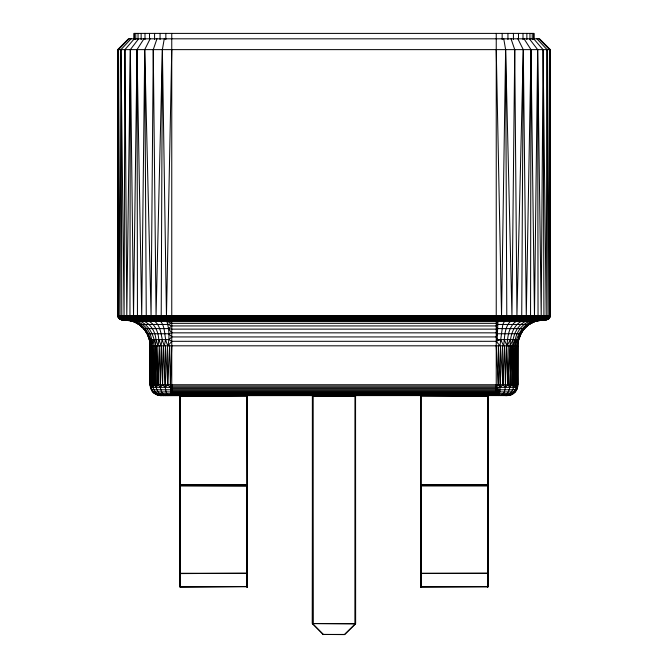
<?xml version="1.0" encoding="UTF-8"?>
<svg xmlns="http://www.w3.org/2000/svg" width="668" height="668" viewBox="0 0 668 668"><rect width="100%" height="100%" fill="white"/><g stroke="black" fill="none" stroke-linecap="round" stroke-linejoin="round"><path stroke-width="1" d="M247.402 485.878L179.942 485.611L180.143 586.938L180.143 485.411L246.935 485.411L247.402 485.878L246.935 485.344L247.469 484.801L179.876 484.801L179.942 395.84L180.418 395.573L180.418 587.013L247.402 586.738L246.935 587.013L246.935 395.573L247.469 396.107L179.876 396.107M421.065 485.411L487.582 485.344L488.124 484.801L420.531 484.801L421.065 485.344L420.798 586.938L487.857 586.938L487.857 395.64L488.124 396.107L420.598 395.84L421.065 395.573L421.065 587.013L420.531 586.471L420.598 573.269L420.798 586.938L488.124 586.471M421.065 586.855L420.531 586.471L420.798 586.938L420.531 573.269L488.124 573.269L488.124 485.878L487.582 485.344L488.058 485.068L488.058 395.84L487.857 485.269L420.598 485.068L420.598 395.84L421.065 395.573L420.598 395.84L488.058 396.107L487.582 395.573M545.764 319.855L548.445 319.095L550.04 317.066L549.338 315.53L549.497 49.624L538.842 38.811M545.99 319.855L122.01 319.855L119.555 319.095L117.81 316.565L118.503 49.624L129.158 38.811M129.959 315.53L130.335 49.624L138.618 38.811M500.841 395.573C505.066 394.22 505.167 388.459 505.451 384.751L504.515 345.815L502.92 384.751L500.232 387.34L498.27 384.751L498.361 345.815L500.29 384.751L499.781 391.924L498.261 395.573M503.129 395.573C508.164 395.047 509.993 389.093 510.026 384.751L510.143 345.815C509.901 335.812 513.725 323.187 524.355 320.047C528.73 319.738 533.081 320.164 537.456 319.855C524.463 321.609 517.107 333.883 514.97 345.815C514.001 334.25 522.042 322.026 533.815 320.047M530.542 315.53L531.002 49.624L524.046 38.811M134.293 38.811L124.924 49.624L124.064 315.53L120.941 49.624L131.112 38.811M507.054 395.573L160.946 395.573C156.554 395.606 152.354 392.709 150.834 388.592L151.653 384.751L151.778 345.815M161.213 315.53L162.374 49.624L164.253 38.811M500.29 384.751L500.457 345.815L502.92 384.751L505.317 387.34L507.83 384.751L510.143 345.815L512.991 339.603L514.652 333.749L517.316 328.606L520.823 324.456L524.973 321.542L529.515 320.047M517.992 342.266C518.468 337.223 521.274 332.731 524.029 328.606C519.98 333.441 517.725 339.503 517.867 345.815L517.867 384.751C518.001 390.663 512.615 395.873 506.711 395.573C511.254 395.322 515.07 391.707 516.055 387.34L515.195 384.751L515.312 345.815M536.888 38.811L547.059 49.624L546.199 315.53L543.076 49.624L533.707 38.811M180.418 586.855L179.876 586.471L180.143 586.938L179.942 573.269L180.143 586.938L247.469 586.471M521.733 315.53L523.278 49.624L517.867 38.811M517.516 343.744L517.7 384.751C517.909 389.995 513.6 394.922 508.356 395.489L159.644 395.489L161.021 395.573L155.92 394.329L152.045 390.897L151.118 387.34L151.06 345.815L151.653 384.751C153.732 389.26 155.778 395.222 161.706 395.573L158.358 395.256L153.774 392.851L150.442 387.34L150.133 345.815C150.776 332.088 138.585 319.788 124.899 319.855C139.278 318.828 151.31 331.829 151.436 345.815C154.007 333.332 143.002 320.615 130.544 319.855C145.232 318.093 154.174 332.931 155.193 345.815L155.995 384.751C155.945 389.436 158.617 395.281 163.877 395.573M539.176 319.922L540.955 319.855C527.937 320.724 516.807 332.664 517.541 345.815L517.191 384.751C518.527 390.555 512.381 395.581 506.97 395.573M156.963 38.811L153.264 49.624L151.068 315.53L144.722 49.624L150.133 38.811M150.525 339.603L150.208 386.054L150.317 343.744M168.419 395.573L166.524 393.652L165.171 387.34L165.48 345.815L167.71 384.751L171.759 388.592L496.24 388.592L500.056 389.778L496.24 390.897L171.759 390.897L170.574 391.924L152.847 391.924M512.991 339.603L512.005 384.751L509.826 387.34L507.83 384.751L508.256 345.815M511.037 38.811L514.736 49.624L511.938 315.53L505.626 49.624L503.747 38.811M155.995 384.751L156.462 345.815L157.974 384.751L156.22 387.34L154.258 384.751L153.774 345.815L153.081 387.34L154.258 384.751L155.193 345.815C158.825 333.858 148.722 318.026 135.303 319.855L136.222 320.047M510.026 384.751L511.538 345.815L512.005 384.751L513.483 387.34L514.226 345.815L515.195 384.751C512.598 388.751 511.529 394.972 505.718 395.573L507.505 395.489L506.294 395.573M550.19 316.565L117.81 316.565L117.685 49.624L128.498 38.811L539.502 38.811L550.315 49.624L550.315 315.53L548.862 318.77L545.088 319.855L498.027 320.047L497.142 339.603L496.24 341.306L171.759 341.306L169.062 339.603L149.448 339.603C147.352 331.253 141.198 324.289 133.049 321.425C143.344 324.865 149.983 335.194 150.459 345.815L150.809 384.751M516.347 384.751L516.94 345.815L517.191 384.751L516.055 387.34L516.222 345.815L515.195 384.751M503.321 319.855L503.931 315.53L496.24 316.056L171.759 316.056L166.783 316.565L161.823 315.53L156.997 316.565L152.229 315.53L147.712 316.565L143.294 315.53L139.245 316.565L135.328 315.53L131.888 316.565L128.607 315.53L125.893 316.565L123.355 315.53L121.451 316.565L119.747 315.53L117.96 317.066L120.44 319.095L122.854 319.855M171.759 49.624L166.457 315.53L162.374 49.624L156.061 315.53L153.264 49.624M505.451 384.751L506.436 345.815L507.83 384.751M151.653 384.751L152.688 345.815L152.805 384.751M140.965 320.047C154.016 317.759 161.305 335.219 157.857 345.815L157.974 384.751L160.337 387.34L161.564 345.815L162.549 384.751L160.337 387.34C160.871 390.58 162.157 395.064 165.965 395.573M171.759 345.815L170.407 384.751L171.083 395.573M513.926 315.53L513.567 318.402L512.682 319.83L496.24 319.362L167.033 319.58L166.775 315.53L171.759 316.056M516.832 339.603L516.564 345.815L517.976 339.603M157.974 384.751L159.744 345.815L160.17 384.751M165.079 384.751L163.485 345.815L162.549 384.751L165.171 387.34L167.71 384.751L169.639 345.815L170.407 384.751L171.759 386.054L496.24 386.054L498.27 384.751L496.24 345.815M504.173 339.603L507.054 345.815C507.505 336.472 509.083 322.285 520.03 319.855L512.005 320.047C504.148 325.742 504.808 337.131 503.639 345.815L500.716 339.603L502.804 324.456L505.133 320.047M523.278 315.53L522.735 318.402L521.115 319.855M531.653 315.53L530.943 318.402L528.822 319.855M538.75 315.53L537.89 318.402L535.344 319.855M546.282 319.83L548.002 319.362L549.555 317.993L550.056 315.53L550.315 49.624L117.685 49.624L117.718 316.056M544.303 315.53L543.335 318.402L540.462 319.855M312.541 395.807L355.635 396.107L355.359 395.64L355.309 624.004L344.588 634.441L323.028 634.441L344.588 634.6L355.635 623.561L355.56 395.84L355.092 395.573L355.092 623.945L355.56 623.561L312.365 623.561L312.365 396.107L312.908 395.573L312.908 623.945L323.412 634.6L312.365 623.561L312.641 395.64L312.908 623.945L312.44 623.561L355.476 623.945M548.127 315.53L547.084 318.402L543.977 319.855M517.391 387.34L517.767 345.815L517.867 384.751L150.133 384.751L150.233 345.815L150.442 387.34L517.558 387.34M526.342 326.527L528.655 324.456C522.059 329.666 517.892 337.34 517.541 345.815L517.767 344.045M153.865 339.603L153.03 345.815L151.937 339.603M517.541 345.815C518.067 332.363 529.223 319.78 543.109 319.855L537.139 320.047M159.393 320.047C166.624 326.594 163.259 337.941 168.002 345.815C169.614 337.398 169.238 328.155 166.399 320.047L146.509 320.047M180.143 573.595L247.469 573.269L179.876 573.269L180.418 573.269L180.418 485.611L179.942 485.611L180.418 485.344L179.876 484.801L180.143 485.269L180.143 395.64L179.942 396.107L180.418 395.573L179.942 395.84L179.942 485.068L180.418 485.344L179.942 485.611L179.942 586.738L180.418 587.013M180.418 395.64L180.143 396.107L247.202 395.64L247.402 573.461L246.935 573.269M247.402 573.269L246.935 573.645L247.402 573.461L247.202 485.411L247.202 586.938L247.402 485.611L246.935 485.611M488.058 573.269L420.598 573.461L420.798 395.64L420.598 396.107L421.065 395.64M488.058 396.107L487.582 395.84L488.124 396.107M487.857 484.801L487.582 586.855L488.058 586.738L488.058 485.611L420.731 485.586L420.598 586.738L421.065 587.013M165.53 339.603L164.361 345.815C160.362 337.465 162.157 324.924 152.705 320.047M162.165 339.603L160.946 345.815L159.042 339.603M247.202 395.64L247.469 396.107M487.857 396.107L487.857 395.64M487.857 485.878L487.857 485.411L488.124 485.878L420.531 485.878M520.764 333.749L497.226 333.749L496.24 332.839L497.376 328.606L496.24 325.934L497.56 324.456L528.972 324.456L534.951 321.425L529.39 324.08M518.268 341.306L521.349 332.839L524.305 328.606L497.376 328.606L496.24 329.132L171.759 329.132L168.369 328.606L143.971 328.606L144.054 329.132L143.695 328.606C147.544 333.549 150.375 339.453 150.459 345.815L149.448 339.603M518.552 339.603L497.142 339.603L496.24 336.939L497.226 333.749M180.026 521.249L180.143 485.411M420.798 573.595L420.798 485.411L420.798 573.269M515.162 339.603L512.807 345.815L513.742 384.751M312.44 396.107L312.908 395.64M247.269 485.093L179.942 485.068L247.402 485.068L247.202 396.107M487.916 485.093L421.065 485.269L420.598 484.801M507.054 345.815L510.394 339.603M179.942 485.878L180.418 485.611M420.598 485.878L421.065 485.611M180.068 573.269L179.876 485.878L247.469 485.878L247.202 485.411M143.954 38.811L136.998 49.624L133.525 315.53L130.335 49.624L126.795 315.53L124.924 49.624M549.948 316.565L549.497 49.624L547.985 315.53L547.059 49.624M496.24 387.34L498.27 384.751M168.002 345.815L171.759 341.306M142.919 327.913L139.028 324.456L167.802 324.456L171.759 323.337L496.24 323.337L497.785 321.542L534.5 321.542L543.109 319.855L539.41 320.047M312.641 396.107L355.635 396.107L355.092 395.573M246.935 485.344L247.202 484.801M523.946 329.132L528.972 324.456M420.798 485.411L420.815 485.168M169.062 339.603L171.759 336.939L496.24 336.939M170.423 387.34L171.759 386.054M171.759 388.592L170.482 389.778L171.759 390.897M180.418 484.801L180.143 485.269M421.065 484.801L420.598 485.068L421.065 485.068M496.24 325.934L171.759 325.934L168.369 328.606L171.759 332.839L496.24 332.839M549.338 315.53L548.002 316.565L546.441 315.53L544.195 316.565L541.731 315.53L538.65 316.565L535.377 315.53L531.569 316.565L527.603 315.53L523.211 316.565L518.702 315.53L513.884 316.565L508.991 315.53L503.914 316.565L496.24 317.066L171.759 317.066L166.816 317.542L171.759 317.993L503.781 318.402L166.942 319.095L171.759 319.362M154.801 393.652L170.699 393.652L171.759 392.851L496.24 392.851L499.413 393.652L496.24 394.329L171.759 394.329L170.841 394.863L157.114 394.863M247.202 586.805L246.935 587.013M487.582 586.855L487.932 586.763M527.144 325.934C531.828 322.135 537.765 319.78 543.827 319.855L534.124 321.542L529.565 323.972M487.582 587.013L488.058 586.738M512.005 320.047L512.515 319.855M496.24 388.592L500.232 387.34M143.695 328.606L147.236 333.749L168.795 333.749L171.759 332.839M543.827 319.855L171.759 320.256L167.134 321.542L133.049 321.425M504.991 395.573L506.043 395.489L162.858 395.573L159.535 395.072M496.24 392.851L499.781 391.924L496.24 390.897M167.175 319.855L171.759 319.73L121.484 319.83L546.516 319.83M246.935 586.855L247.402 586.738M539.318 320.256L540.554 320.047M534.124 321.542L534.951 321.425M496.24 395.256L498.979 394.863L496.24 394.329M171.759 317.993L166.875 318.402L171.759 318.77M246.935 395.84L247.402 396.107M498.512 395.489L496.24 395.489M496.24 317.993L503.864 317.542L496.24 317.066M496.24 319.362L503.672 319.095L496.24 318.77M138.401 324.08L133.876 321.542L124.173 319.855L171.759 319.855M117.685 315.53L550.315 315.53M118.178 317.542L549.822 317.542M118.77 318.402L549.23 318.402M119.555 319.095L548.445 319.095M120.474 319.58L547.526 319.58M517.867 345.815L150.133 345.815L150.292 384.751L151.118 387.34M151.369 389.778L516.631 389.778M171.759 391.924L515.153 391.924M171.759 393.652L513.199 393.652M171.759 394.863L510.886 394.863M132.398 320.047L124.899 319.855C131.346 320.064 137.675 322.736 142.276 327.27M166.399 320.047L171.759 320.256M161.138 395.489L171.759 395.256L170.841 394.863M128.949 319.955L127.045 319.855L129.592 320.047M124.173 319.855L128.682 320.256M159.644 395.489L161.03 395.573L157.573 394.863L153.774 392.851L152.045 390.897M125.367 319.855L122.353 318.402L121.334 315.53M496.24 316.056L503.914 316.565M122.344 319.83L119.998 319.362L120.44 319.095L118.445 317.993L119.088 317.542L118.603 315.53M162.282 395.573L155.92 394.329L153.398 391.924M129.458 319.855L126.711 318.402L125.784 315.53M134.994 319.855L132.598 318.402L131.796 315.53M162.691 395.489L163.668 395.573M166.783 316.565L171.759 317.066M141.783 319.855L139.829 318.402L139.169 315.53M496.24 319.855L498.027 320.047M164.879 395.489L165.614 395.573M149.582 319.855L148.146 318.402L147.653 315.53M167.468 395.489L167.927 395.573M158.149 319.855L157.264 318.402L156.963 315.53M127.446 320.047L133.5 321.542M129.575 320.298L133.508 321.3M180.143 586.805L179.876 573.269M167.802 324.456L171.759 325.934M171.759 323.337L167.134 321.542L497.785 321.542L496.24 320.256M355.092 395.64L355.56 396.107L355.092 395.84M170.457 395.573L169.998 394.863M137.182 323.003L138.977 323.972M170.699 393.652L171.759 394.329M180.418 485.344L179.942 484.801M170.574 391.924L171.759 392.851M496.24 323.337L497.56 324.456M150.834 388.592L152.012 389.778M168.795 333.749L171.759 336.939M420.531 586.471L420.798 586.805L420.598 573.269M117.91 315.53L118.729 316.565M529.382 38.811L537.665 49.624L541.205 315.53L543.076 49.624L543.936 315.53M144.998 329.458L147.294 332.898M420.531 484.801L420.798 485.269M487.857 485.411L488.058 485.878M147.236 333.749L149.732 341.306M148.947 336.68L150.024 339.603M247.202 573.269L247.277 586.763M156.254 339.603L157.857 345.815M496.24 49.624L501.543 315.53L505.626 49.624L506.787 315.53M179.942 573.269L180.026 578.471M502.52 345.815L502.92 384.751M514.736 49.624L516.932 315.53L523.278 49.624L526.284 315.53L531.002 49.624L534.475 315.53L537.665 49.624L538.041 315.53M146.267 315.53L144.722 49.624L141.716 315.53L136.998 49.624L137.458 315.53M167.543 345.815L167.71 384.751M487.974 538.007L488.058 573.461M121.801 315.53L120.941 49.624L120.015 315.53L118.503 49.624L118.72 315.53M534.091 39.579L534.091 33.4L133.909 33.4L133.909 39.579M533.623 33.4L533.623 39.579M532.237 33.4L532.237 39.579M529.966 33.4L529.966 39.579M526.86 33.4L526.86 39.579M523.002 33.4L523.002 39.579M518.485 33.4L518.485 39.579M513.425 33.4L513.425 39.579M507.939 33.4L507.939 39.579M502.161 33.4L502.161 39.579M496.24 33.4L496.24 395.573M171.759 33.4L171.759 395.573M165.839 33.4L165.839 39.579M160.061 33.4L160.061 39.579M154.575 33.4L154.575 39.579M149.515 33.4L149.515 39.579M144.998 33.4L144.998 39.579M141.14 33.4L141.14 39.579M138.034 33.4L138.034 39.579M135.763 33.4L135.763 39.579M134.377 33.4L134.377 39.579M500.716 339.603L499.998 345.815L496.24 341.306L500.716 339.603M161.264 395.573L159.994 395.489L161.289 395.573"/></g></svg>
